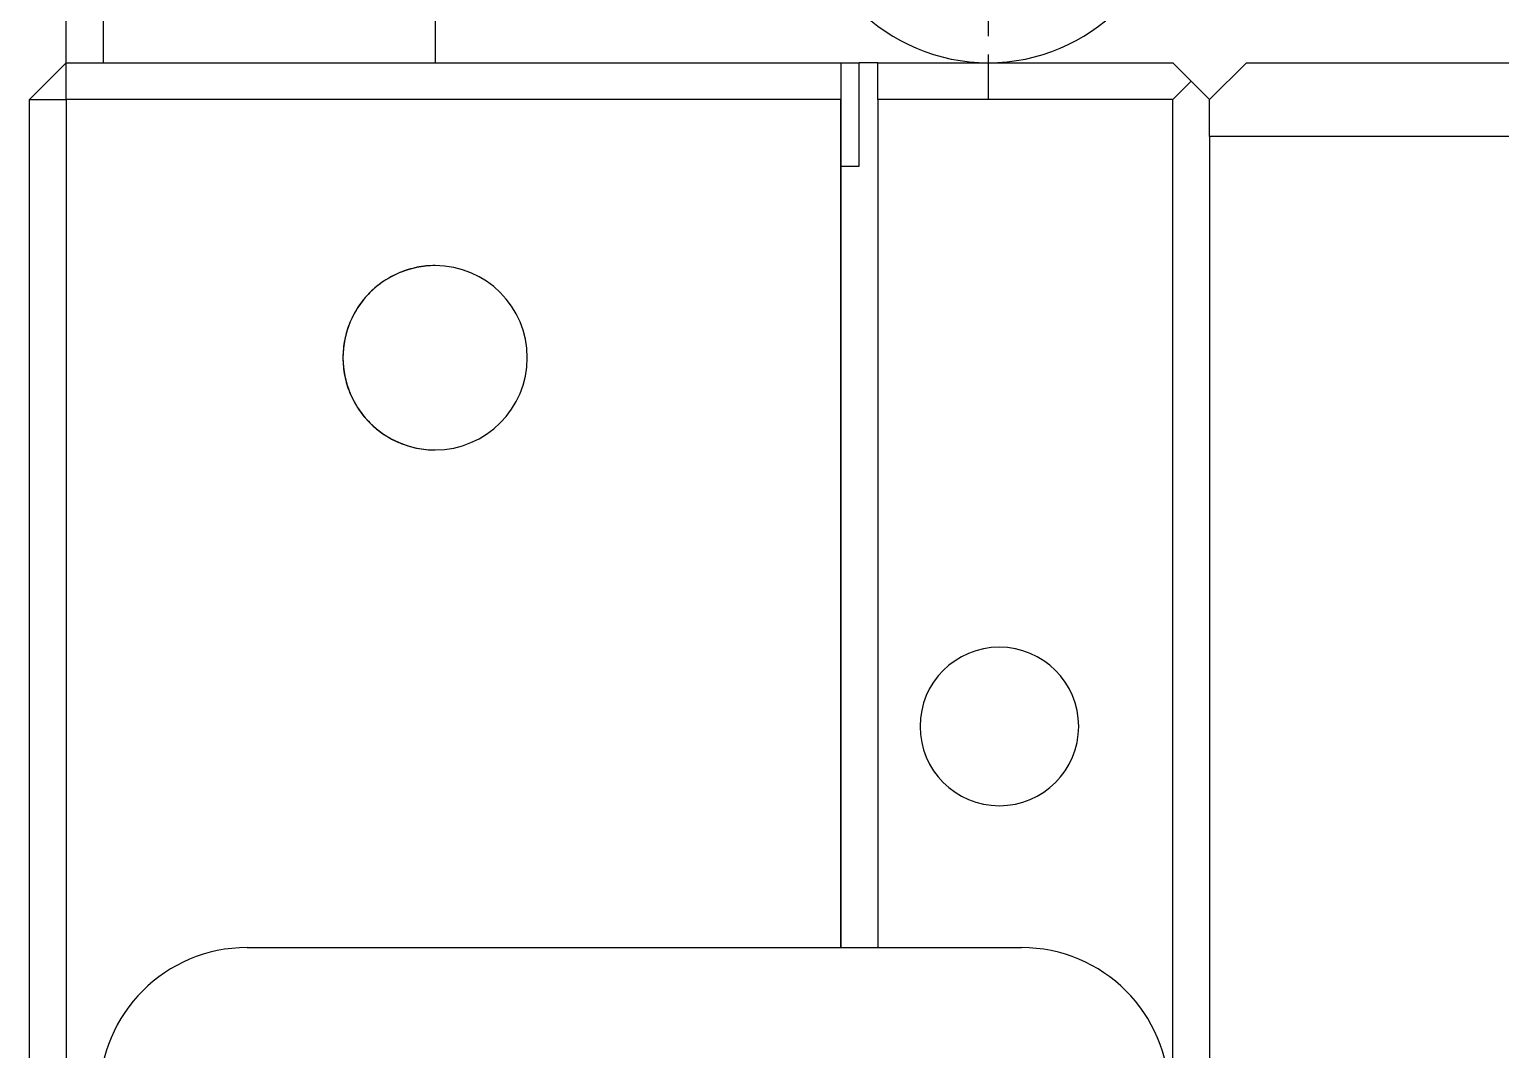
# Model space of a CAD drawing. Extents: x 67 to 344, y 71 to 375.
# Drawn here: x 225.32 to 245.27, y 171.2 to 185.03 of the extents above; entities that cross this region are included whole.
import ezdxf

# ---------------------------------------------------------------- set-up
doc = ezdxf.new("R2010")
doc.units = 0
doc.linetypes.add('CENTER', pattern=[2, 1.25, -0.25, 0.25, -0.25])
doc.layers.get('0').update_dxf_attribs({"linetype": 'CONTINUOUS'})

msp = doc.modelspace()

# ---------------------------------------------------------------- linework, layer by layer
at = {"color": 1, "linetype": 'CENTER'}
msp.add_line((238.321, 242.688), (238.321, 184.078), dxfattribs=at)
at = {"color": 7, "linetype": 'CONTINUOUS'}
for p, q in [((225.821, 184.578), (225.821, 202.078)), ((226.321, 202.078), (226.321, 184.578)), ((230.821, 199.078), (230.821, 184.578)), ((230.822, 199.078), (230.822, 184.578)), ((225.321, 184.078), (225.821, 184.578)), ((225.821, 184.578), (236.321, 184.578)), ((225.821, 184.078), (225.821, 184.578)), ((236.321, 184.578), (236.321, 172.578)), ((236.321, 184.578), (236.321, 184.078)), ((236.322, 184.578), (236.571, 184.578)), ((236.821, 184.578), (236.571, 184.578)), ((236.571, 183.178), (236.571, 184.578)), ((236.821, 184.578), (237.021, 184.578)), ((236.821, 184.078), (236.821, 184.578)), ((237.021, 184.578), (237.022, 184.578)), ((237.022, 184.578), (240.821, 184.578)), ((240.821, 184.578), (241.071, 184.328)), ((240.821, 184.578), (240.822, 184.578)), ((241.072, 184.328), (240.822, 184.578)), ((241.821, 184.578), (241.321, 184.078)), ((241.821, 184.578), (245.702, 184.578)), ((241.071, 184.328), (240.821, 184.078)), ((241.321, 184.078), (240.971, 184.428)), ((240.972, 184.428), (240.971, 184.428)), ((240.972, 184.427), (240.972, 184.428)), ((240.972, 184.428), (241.321, 184.078)), ((241.071, 184.328), (241.321, 184.078)), ((241.321, 184.078), (241.072, 184.328)), ((225.321, 145.078), (225.321, 184.078)), ((225.321, 184.078), (225.821, 184.078)), ((225.821, 184.078), (225.821, 158.623)), ((236.321, 184.078), (225.821, 184.078)), ((236.321, 172.578), (236.321, 184.078)), ((236.821, 184.078), (236.821, 172.578)), ((240.821, 184.078), (236.821, 184.078)), ((240.821, 165.431), (240.821, 184.078)), ((241.321, 183.578), (241.321, 184.078)), ((246.046, 183.578), (241.321, 183.578)), ((241.321, 183.578), (241.321, 144.578)), ((236.321, 183.178), (236.321, 172.578)), ((236.321, 172.578), (236.321, 183.178)), ((236.321, 183.178), (236.571, 183.178)), ((228.271, 172.578), (238.771, 172.578))]:
    msp.add_line(p, q, dxfattribs=at)
msp.add_polyline3d([(230.821, 181.828, 0), (230.79, 181.827, 0), (230.76, 181.826, 0), (230.729, 181.824, 0), (230.699, 181.822, 0), (230.668, 181.818, 0), (230.638, 181.814, 0), (230.607, 181.809, 0), (230.577, 181.804, 0), (230.547, 181.797, 0), (230.517, 181.79, 0), (230.488, 181.782, 0), (230.458, 181.774, 0), (230.429, 181.764, 0), (230.4, 181.755, 0), (230.371, 181.744, 0), (230.343, 181.732, 0), (230.315, 181.72, 0), (230.287, 181.708, 0), (230.259, 181.694, 0), (230.232, 181.68, 0), (230.205, 181.665, 0), (230.178, 181.65, 0), (230.152, 181.634, 0), (230.127, 181.617, 0), (230.101, 181.6, 0), (230.076, 181.582, 0), (230.052, 181.563, 0), (230.028, 181.544, 0), (230.005, 181.524, 0), (229.982, 181.504, 0), (229.959, 181.483, 0), (229.937, 181.461, 0), (229.916, 181.44, 0), (229.895, 181.417, 0), (229.875, 181.394, 0), (229.855, 181.371, 0), (229.836, 181.347, 0), (229.817, 181.322, 0), (229.799, 181.297, 0), (229.782, 181.272, 0), (229.765, 181.246, 0), (229.749, 181.22, 0), (229.734, 181.194, 0), (229.719, 181.167, 0), (229.705, 181.14, 0), (229.691, 181.112, 0), (229.678, 181.084, 0), (229.666, 181.056, 0), (229.655, 181.027, 0), (229.644, 180.999, 0), (229.634, 180.97, 0), (229.625, 180.94, 0), (229.616, 180.911, 0), (229.609, 180.881, 0), (229.601, 180.851, 0), (229.595, 180.821, 0), (229.59, 180.791, 0), (229.585, 180.761, 0), (229.581, 180.731, 0), (229.577, 180.7, 0), (229.574, 180.67, 0), (229.573, 180.639, 0), (229.571, 180.608, 0), (229.571, 180.578, 0), (229.571, 180.547, 0), (229.573, 180.516, 0), (229.574, 180.486, 0), (229.577, 180.455, 0), (229.581, 180.425, 0), (229.585, 180.394, 0), (229.59, 180.364, 0), (229.595, 180.334, 0), (229.601, 180.304, 0), (229.609, 180.274, 0), (229.616, 180.244, 0), (229.625, 180.215, 0), (229.634, 180.185, 0), (229.644, 180.156, 0), (229.655, 180.128, 0), (229.666, 180.099, 0), (229.678, 180.071, 0), (229.691, 180.043, 0), (229.705, 180.016, 0), (229.719, 179.988, 0), (229.734, 179.961, 0), (229.749, 179.935, 0), (229.765, 179.909, 0), (229.782, 179.883, 0), (229.799, 179.858, 0), (229.817, 179.833, 0), (229.836, 179.809, 0), (229.855, 179.785, 0), (229.875, 179.761, 0), (229.895, 179.738, 0), (229.916, 179.716, 0), (229.937, 179.694, 0), (229.959, 179.672, 0), (229.982, 179.651, 0), (230.005, 179.631, 0), (230.028, 179.611, 0), (230.052, 179.592, 0), (230.076, 179.574, 0), (230.101, 179.556, 0), (230.127, 179.538, 0), (230.152, 179.522, 0), (230.178, 179.505, 0), (230.205, 179.49, 0), (230.232, 179.475, 0), (230.259, 179.461, 0), (230.287, 179.448, 0), (230.315, 179.435, 0), (230.343, 179.423, 0), (230.371, 179.411, 0), (230.4, 179.401, 0), (230.429, 179.391, 0), (230.458, 179.381, 0), (230.488, 179.373, 0), (230.517, 179.365, 0), (230.547, 179.358, 0), (230.577, 179.352, 0), (230.607, 179.346, 0), (230.638, 179.341, 0), (230.668, 179.337, 0), (230.699, 179.334, 0), (230.729, 179.331, 0), (230.76, 179.329, 0), (230.79, 179.328, 0), (230.821, 179.328, 0)], dxfattribs=at)
for centre, radius, start, end in [((238.321, 187.078), 2.5, 180, 270), ((238.321, 187.078), 2.5, 270, 0), ((230.821, 180.578), 1.25, 90, 270), ((230.821, 180.578), 1.25, 270, 90), ((238.471, 175.578), 1.075, 90, 270), ((238.471, 175.578), 1.075, 90, 270), ((238.471, 175.578), 1.075, 270, 90), ((228.271, 170.578), 2, 90, 180), ((238.771, 170.578), 2, 0, 90), ((238.771, 170.578), 2, 0, 90)]:
    msp.add_arc(centre, radius, start, end, dxfattribs=at)
at = {"color": 3, "linetype": 'CONTINUOUS'}
msp.add_arc((238.471, 175.578), 1.075, 90, 270, dxfattribs=at)

doc.saveas('drawing.dxf')
